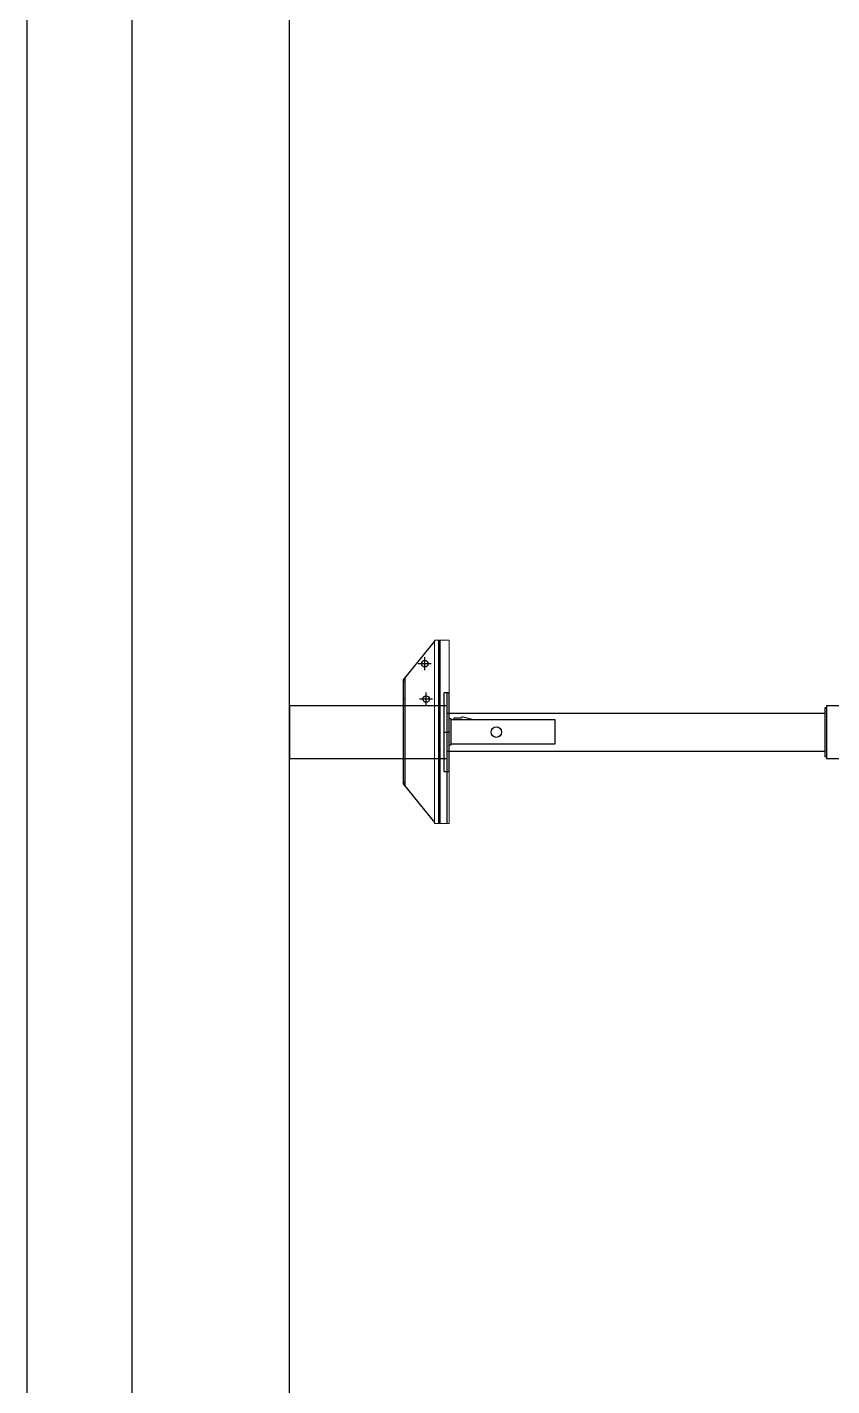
# Model space of a CAD drawing. Header units: millimetres. Extents: x 1924 to 471109, y -30014 to 109986.
# Drawn here: x 464493 to 465719, y 50911 to 52983 of the extents above; entities that cross this region are included whole.
import ezdxf

# ---------------------------------------------------------------- set-up
doc = ezdxf.new("R2010")
doc.units = ezdxf.units.MM
doc.header["$LTSCALE"] = 100
doc.linetypes.add('102', pattern=[50.8, 31.75, -6.35, 6.35, -6.35])
doc.linetypes.add('104', pattern=[4, 2, -2])
doc.layers.add('D NOSNIKY', color=7, linetype='Continuous', true_color=0x994d4d)
doc.layers.add('PERI_AXIS', color=1, linetype='102')
doc.layers.add('PERI_HELPLINE', color=140, linetype='Continuous', plot=False)
doc.layers.add('PERI_HIDDEN', color=30, linetype='104', plot=False)
doc.layers.add('rez pasy+podlazi', color=40, linetype='Continuous', lineweight=30, plot=False)
doc.layers.add('texty', color=255, linetype='Continuous', lineweight=15)

msp = doc.modelspace()

# ---------------------------------------------------------------- linework, layer by layer
at = {"color": 0, "linetype": 'ByBlock'}
for p, q in [((465120.318, 51768.245), (465120.318, 52048.245)), ((465122.616, 51768.245), (465122.616, 52048.245)), ((465068.947, 51985.369), (465065.947, 51985.369)), ((465068.947, 51825.393), (465068.947, 51991.098)), ((465068.947, 51958.245), (465065.947, 51958.245)), ((465132.947, 51936.745), (465708.447, 51936.745)), ((465132.947, 51878.745), (465708.447, 51878.745)), ((465068.947, 51831.122), (465065.947, 51831.122))]:
    msp.add_line(p, q, dxfattribs=at)
msp.add_line((465131.947, 51878.745), (465135.947, 51878.745))
at = {"color": 0, "linetype": 'ByBlock', "elevation": 0}
msp.add_lwpolyline([(465113.947, 52046.577), (465065.947, 51987.399), (465065.947, 51829.092), (465113.947, 51769.913)], dxfattribs=at)
msp.add_lwpolyline([(465127.947, 51967.745), (465127.947, 51847.745), (465135.947, 51847.745), (465135.947, 51967.745)], close=True, dxfattribs=at)
at = {"color": 0, "linetype": 'ByBlock'}
msp.add_lwpolyline([(465711.447, 51944.745), (465708.447, 51944.745), (465708.447, 51870.745), (465711.447, 51870.745)], dxfattribs=at)
msp.add_lwpolyline([(465738.447, 51947.745), (465711.447, 51947.745), (465711.447, 51867.745), (465738.447, 51867.745)], close=True, dxfattribs=at)
for centre, radius in [((465098.911, 52012.165), 5), ((465100.947, 51958.245), 5), ((465207.947, 51907.745), 8)]:
    msp.add_circle(centre, radius, dxfattribs=at)
at = {"layer": 'D NOSNIKY'}
msp.add_line((464892.947, 48082.745), (464892.947, 53682.745), dxfattribs=at)
msp.add_lwpolyline([(464892.947, 51867.745), (465132.947, 51867.745), (465132.947, 51947.745), (464892.947, 51947.745)], close=True, dxfattribs=at)
at = {"layer": 'PERI_AXIS'}
for p, q in [((465098.911, 52002.165), (465098.911, 52022.165)), ((465108.911, 52012.165), (465088.911, 52012.165)), ((465110.947, 51958.245), (465090.947, 51958.245)), ((465100.947, 51948.245), (465100.947, 51968.245))]:
    msp.add_line(p, q, dxfattribs=at)
at = {"layer": 'PERI_HELPLINE'}
for p, q in [((464652.947, 48082.745), (464652.947, 53732.745)), ((465127.947, 51907.745), (465135.947, 51907.745))]:
    msp.add_line(p, q, dxfattribs=at)
msp.add_point((465135.947, 51908.245), dxfattribs=at)
at = {"layer": 'PERI_HIDDEN'}
msp.add_line((465132.947, 51768.245), (465132.947, 52048.245), dxfattribs=at)
at = {"layer": 'PERI_HIDDEN', "elevation": 0}
for points in [[(465171.348, 51926.984), (465155.328, 51931.203), (465155.034, 51929.016), (465143.513, 51929.032), (465142.434, 51926.984)], [(465135.947, 51888.245), (465138.947, 51888.245), (465138.947, 51928.245), (465135.947, 51928.245)], [(465138.947, 51926.984), (465296.947, 51926.984), (465296.947, 51889.507), (465138.947, 51889.507)]]:
    msp.add_lwpolyline(points, dxfattribs=at)
at = {"layer": 'rez pasy+podlazi'}
msp.add_line((464492.947, 41732.745), (464492.947, 54082.745), dxfattribs=at)
at = {"layer": 'texty', "elevation": 0}
msp.add_lwpolyline([(465135.947, 51768.245), (465135.947, 52048.245), (465113.947, 52048.245), (465113.947, 51768.245)], close=True, dxfattribs=at)

doc.saveas('drawing.dxf')
